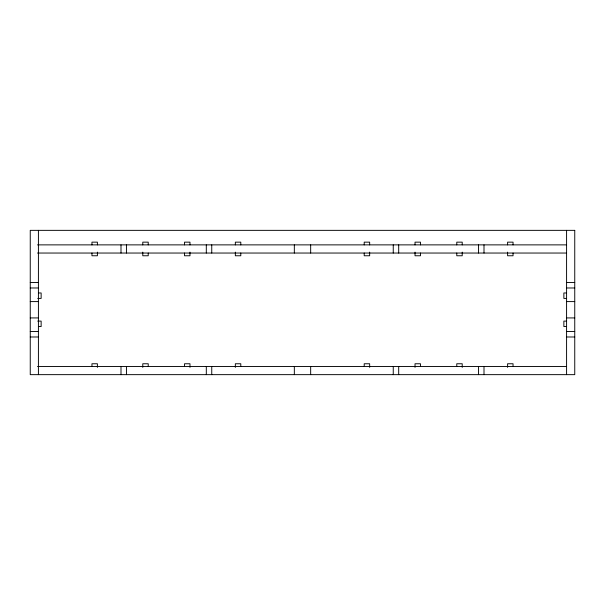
<?xml version="1.0" encoding="UTF-8"?>
<svg xmlns="http://www.w3.org/2000/svg" width="605" height="605" viewBox="0 0 605 605"><rect width="100%" height="100%" fill="white"/><g stroke="black" fill="none" stroke-linecap="round" stroke-linejoin="round"><path stroke-width="0.91" d="M37.51 244.874L566.582 244.874M37.51 253.041L566.582 253.041M30.25 282.535L38.417 282.535M566.582 282.535L574.75 282.535M30.25 287.98L38.417 287.98M566.582 287.98L574.75 287.98M38.417 292.971L41.14 292.971L41.14 298.416L37.737 298.416M566.582 292.971L563.86 292.971L563.86 298.416L566.416 298.416M30.25 301.592L38.417 301.592M566.582 301.592L574.75 301.592M30.25 317.927L38.417 317.927M566.582 317.927L574.75 317.927M37.737 321.104L41.14 321.104L41.14 326.549L38.417 326.549M566.416 321.104L563.86 321.104L563.86 326.549L566.582 326.549M30.25 331.54L38.417 331.54M566.582 331.54L574.75 331.54M30.25 336.985L38.417 336.985M566.582 336.985L574.75 336.985M37.51 366.479L566.582 366.479M566.582 230.354L566.582 374.646M513.04 244.874L513.04 242.151L507.595 242.151L507.595 244.874M513.04 253.041L513.04 255.764L507.595 255.764L507.595 252.134M513.04 366.479L513.04 363.756L507.595 363.756L507.595 367.386M484 244.874L484 253.041M484 366.479L484 374.646M478.555 244.874L478.555 253.041M478.555 366.479L478.555 374.646M462.22 244.874L462.22 242.151L456.775 242.151L456.775 244.874M462.22 252.134L462.22 255.764L456.775 255.764L456.775 253.041M462.22 367.386L462.22 363.756L456.775 363.756L456.775 366.479M420.475 244.874L420.475 242.151L415.03 242.151L415.03 244.874M420.475 253.041L420.475 255.764L415.03 255.764L415.03 252.134M420.475 366.479L420.475 363.756L415.03 363.756L415.03 367.386M398.695 244.874L398.695 253.041M398.695 366.479L398.695 374.646M393.25 244.874L393.25 253.041M393.25 366.479L393.25 374.646M369.655 244.874L369.655 242.151L364.21 242.151L364.21 244.874M369.655 252.134L369.655 255.764L364.21 255.764L364.21 253.041M369.655 367.386L369.655 363.756L364.21 363.756L364.21 366.479M310.668 244.874L310.668 253.041M310.668 366.479L310.668 374.646M294.332 244.874L294.332 253.041M294.332 366.479L294.332 374.646M240.79 244.874L240.79 242.151L235.345 242.151L235.345 244.874M240.79 253.041L240.79 255.764L235.345 255.764L235.345 252.134M240.79 366.479L240.79 363.756L235.345 363.756L235.345 367.386M211.75 244.874L211.75 253.041M211.75 366.479L211.75 374.646M206.305 244.874L206.305 253.041M206.305 366.479L206.305 374.646M189.97 244.874L189.97 242.151L184.525 242.151L184.525 244.874M189.97 252.134L189.97 255.764L184.525 255.764L184.525 253.041M189.97 367.386L189.97 363.756L184.525 363.756L184.525 366.479M148.225 244.874L148.225 242.151L142.78 242.151L142.78 244.874M148.225 253.041L148.225 255.764L142.78 255.764L142.78 252.134M148.225 366.479L148.225 363.756L142.78 363.756L142.78 367.386M126.445 244.874L126.445 253.041M126.445 366.479L126.445 374.646M121 244.874L121 253.041M121 366.479L121 374.646M97.405 244.874L97.405 242.151L91.96 242.151L91.96 244.874M97.405 252.134L97.405 255.764L91.96 255.764L91.96 253.041M97.405 367.386L97.405 363.756L91.96 363.756L91.96 366.479M38.417 230.354L38.417 374.646M574.75 230.354L30.25 230.354L30.25 374.646L574.75 374.646L574.75 230.354"/></g></svg>
